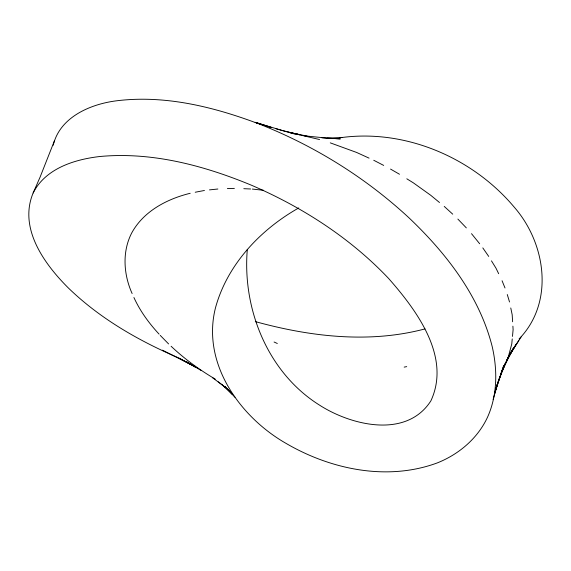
<?xml version="1.0" encoding="UTF-8"?>
<svg xmlns="http://www.w3.org/2000/svg" width="571" height="571" viewBox="0 0 571 571"><rect width="100%" height="100%" fill="white"/><g stroke="black" fill="none" stroke-linecap="round" stroke-linejoin="round"><path stroke-width="0.86" d="M247.314 249.42C242.211 309.075 267.728 372.699 319.553 405.146C351.301 425.531 406.473 438.928 430.884 400.856C451.333 356.804 416.573 310.231 388.644 278.498C350.387 238.093 302.723 207.38 251.811 185.375C204.025 165.511 152.007 151.665 99.889 156.504C74.48 159.416 45.444 168.481 33.132 192.998C18.372 228.364 44.381 264.073 68.384 287.998C100.339 318.975 139.595 341.301 180.322 358.638M512.237 338.946L511.759 343.999L508.126 357.574L502.252 370.244M512.48 336.419L513.115 329.674L512.894 326.169M53.231 145.227C59.755 117.369 89.84 104.379 115.649 100.917C164.469 94.615 213.647 106.798 259.091 123.964C314.286 145.712 365.576 177.538 409.072 217.915C446.272 253.281 479.419 295.971 492.188 346.533C497.527 369.758 497.505 394.861 487.655 416.916C477.841 438.321 458.863 454.366 437.179 462.953C387.374 481.31 330.852 469.548 286.05 443.389C239.563 416.816 201.235 362.835 215.588 307.434C227.451 264.373 260.512 229.513 298.761 207.937M493.116 399.5L497.905 382.42L494.465 394.147L503.729 365.64L495.3 390.336M495.293 390.364L499.953 376.56M497.848 382.763L505.556 362.913L500.332 374.976M54.381 140.923L40.077 177.16L33.132 192.998M500.41 374.933L511.166 351.779L505.214 363.884L513.043 348.931L506.584 360.715L514.749 346.554L507.912 357.731L521.08 337.026M511.844 350.794L518.732 340.644M511.773 350.908L516.541 343.885M519.075 338.967C554.655 302.259 545.862 243.332 514.235 207.152C472.41 157.339 404.468 128.361 339.538 137.847M190.193 193.284C166.996 198.972 143.656 211.156 131.808 232.79C121.966 251.625 123.557 274.572 132.129 293.544M425.01 328.896C369.301 343.728 310.16 336.69 255.301 321.601M404.175 367.117L406.709 366.632M195.218 192.241L204.447 190.478M209.478 189.879L217.865 189.015M304.329 135.812L327.226 138.132L342.215 137.461M227.379 188.573L234.374 188.387M243.81 188.687L250.64 188.987M327.226 138.132L340.323 138.889L321.787 137.789M252.346 189.065L263.652 190.307M294.179 133.571L319.596 139.545M307.255 136.148L288.441 132.229L299.718 134.756L282.338 130.531L255.166 122.315L271.196 127.49L256.572 122.794M275.857 128.675L294.65 134.035M330.281 142.857L356.589 152.443L369.066 158.138M373.741 160.273L383.691 165.412M274.08 342.015L277.32 343.492M162.45 350.159L190.2 364.17L179.458 358.367L195.632 367.224L186.082 361.5L201.235 370.529M390.535 169.08L399.493 174.248M215.253 379.123C199.443 369.78 184.454 358.895 171.114 346.262M406.809 178.794L413.397 182.877L430.748 195.296L439.513 202.519M212.355 377.595L224.403 386.56M218.222 381.835L224.988 387.038M444.231 206.416L452.724 214.168M222.205 384.918L231.89 393.419M168.595 343.928L160.237 335.398M232.497 394.697L224.731 386.581L231.226 392.655M457.871 219.078L466.336 227.893M224.731 386.581L234.959 397.245M159.088 334.135C148.995 323.265 140.073 311.045 133.914 297.505M471.51 233.667L479.661 243.746M482.795 247.893L488.726 256.429M491.467 260.861L496.028 268.249L498.669 273.716M502.066 280.754L505 287.97M507.284 294.529L509.525 301.995M510.767 307.955L512.187 314.764L512.622 321.78"/></g></svg>
